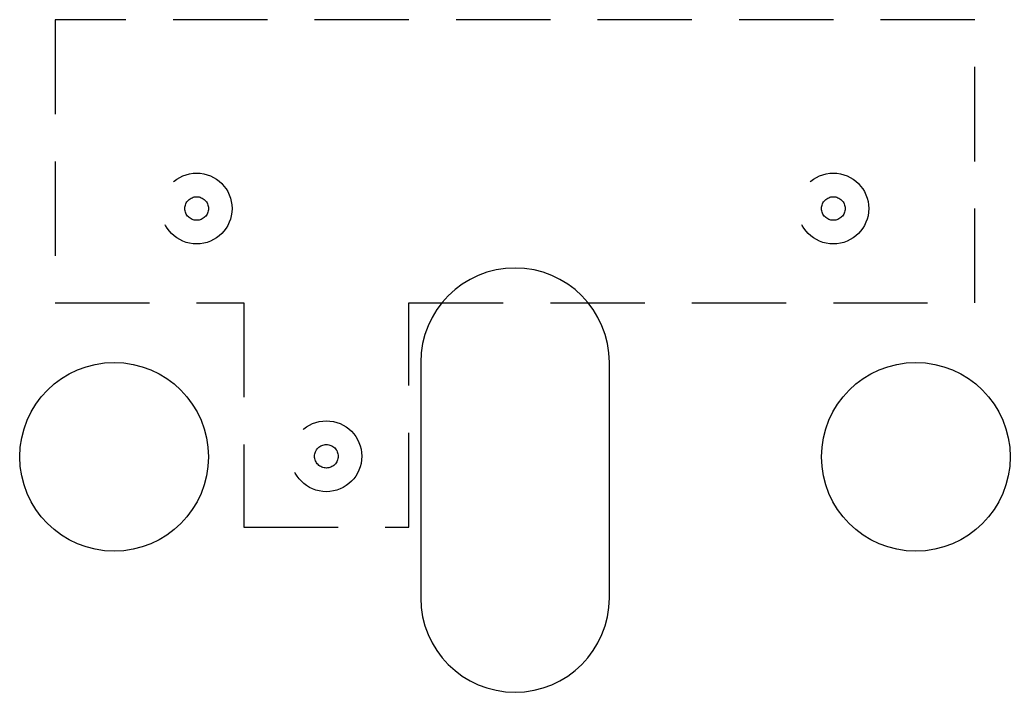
# Model space of a CAD drawing. Header units: inches. Extents: x 0.41 to 3.03, y 0.56 to 2.34.
import ezdxf

# ---------------------------------------------------------------- set-up
doc = ezdxf.new("R2010")
doc.units = ezdxf.units.IN
doc.header["$MEASUREMENT"] = 0
doc.linetypes.add('DASHED', pattern=[0.375, 0.25, -0.125])
for name, color, linetype in [('Bottom', 5, 'DASHED'), ('BottomPilot - 1-16 in mill (Drill 3-8 in deep) - (1-16 in)', 4, 'DASHED'), ('Hole - 1-4 in mill (Pocket)', 3, 'Continuous'), ('Hole - 1-4 in mill (Pocket) - (1-2 in)', 3, 'Continuous')]:
    doc.layers.add(name, color=color, linetype=linetype)

msp = doc.modelspace()

# ---------------------------------------------------------------- linework, layer by layer
at = {"layer": 'Bottom'}
msp.add_lwpolyline([(1, 1.5938), (1, 1), (1.4375, 1), (1.4375, 1.5938), (2.9375, 1.5938), (2.9375, 2.3438), (0.5, 2.3438), (0.5, 1.5938)], close=True, dxfattribs=at)
for centre in [(0.875, 1.8438), (2.5625, 1.8438), (1.2188, 1.1875)]:
    msp.add_circle(centre, 0.0938, dxfattribs=at)
at = {"layer": 'BottomPilot - 1-16 in mill (Drill 3-8 in deep) - (1-16 in)'}
for centre in [(0.875, 1.8438), (2.5625, 1.8438), (1.2188, 1.1875)]:
    msp.add_circle(centre, 0.0312, dxfattribs=at)
at = {"layer": 'Hole - 1-4 in mill (Pocket)'}
msp.add_lwpolyline([(1.9688, 0.8125), (1.9688, 1.4361, 1), (1.4688, 1.4361), (1.4688, 0.8125, 1)], format="xyb", close=True, dxfattribs=at)
at = {"layer": 'Hole - 1-4 in mill (Pocket) - (1-2 in)'}
for centre in [(0.6562, 1.1861), (2.7812, 1.1861)]:
    msp.add_circle(centre, 0.25, dxfattribs=at)

doc.saveas('drawing.dxf')
